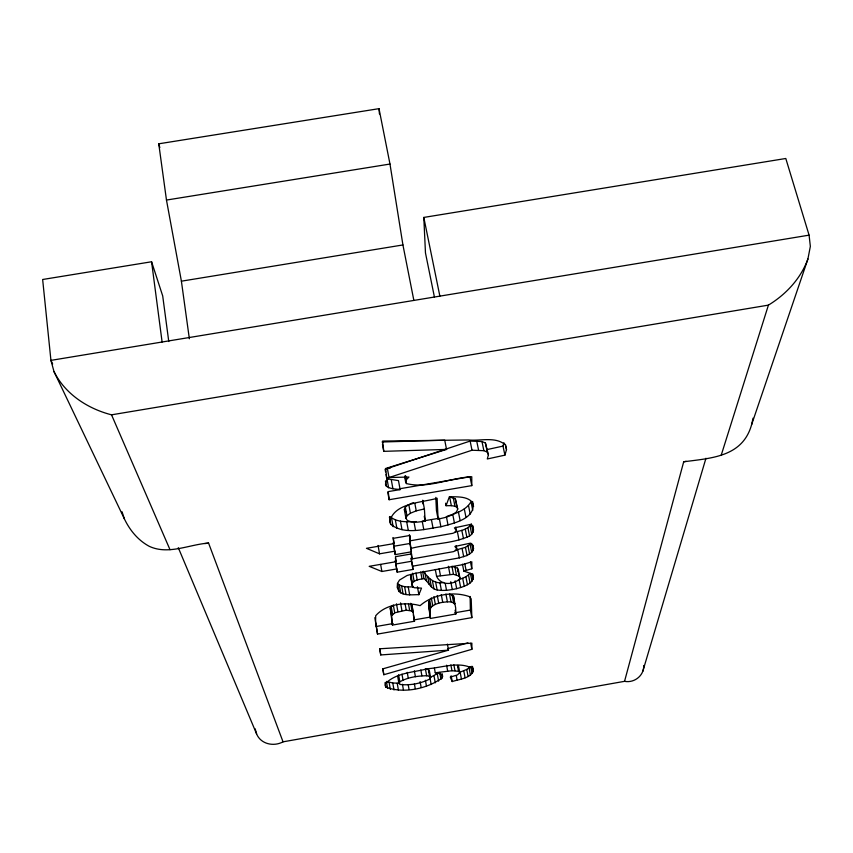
<?xml version="1.0" encoding="UTF-8"?>
<svg xmlns="http://www.w3.org/2000/svg" width="853" height="853" viewBox="0 0 853 853"><rect width="100%" height="100%" fill="white"/><g stroke="black" fill="none" stroke-linecap="round" stroke-linejoin="round"><path stroke-width="1.28" d="M430.381 618.457L428.601 605.577L429.592 599.467L431.032 607.208L430.136 609.522L430.381 618.457L455.833 614.021L455.683 608.018L453.476 595.874L449.542 594.093L451.024 601.845L454.969 603.593M412.042 585.286L412.436 582.94L410.954 574.911L410.57 577.289L412.692 586.8L414.313 587.738L421.521 588.133L418.876 594.68C412.351 594.52 404.343 596.236 398.959 591.481L397.199 587.376L397.519 583.281L399.524 580.051L407.073 575.498L413.79 573.621L461.889 564.803L471.826 561.807L471.826 568.78L463.819 571.083L462.465 564.206M178.288 547.679L256.604 733.932C260.805 744.232 273.824 746.897 283.036 741.833L624.545 681.334C634.312 683.242 644.1 675.64 643.759 665.489M624.545 681.334L683.701 461.782C711.946 458.061 742.654 456.771 751.632 424.623L807.908 259.013L810.35 246.378L809.081 235.151L785.794 158.487L423.802 217.43L425.466 252.904L434.422 297.068M422.661 571.638L423.941 578.537C428.643 582.023 430.69 588.975 437.131 589.945C443.645 591.033 450.288 590.063 456.675 588.655C463.328 586.789 476.006 583.452 472.797 574.058M457.741 509.038L457.027 507.364L454.948 506.224L451.344 505.658L449.638 496.968L455.31 498.706L457.741 509.038L456.483 511.885L452.623 514.69L446.407 517.195L438.101 519.157L437.12 498.269C421.979 502.748 394.225 502.673 389.714 521.62L390.749 524.414C404.791 535.321 424.869 528.967 440.905 526.77C453.135 523.379 477.072 518.859 472.605 501.479M751.632 424.623L753.05 418.173M457.88 666.747L458.434 665.521L459.778 672.527L457.475 674.915L450.288 677.111L452.218 681.558C459.223 679.052 475.718 677.975 472.733 667.003M395.238 554.61L393.34 542.807L395.238 554.61L411.413 551.827L411.114 548.383C430.253 543.382 451.429 544.395 469.576 536.004C473.468 533.807 474.385 529.223 472.594 525.288M397.189 572.171L395.344 560.72L397.189 572.171L412.959 569.441L412.671 566.179L459.34 557.883L467.049 555.527L471.709 552.403L473.074 550.484L473.522 548.511L472.818 544.982M473.415 670.501L472.765 668.571C459.319 661.054 442.472 667.579 428.089 668.688C413.854 672.377 396.389 672.559 385.46 683.562L385.119 685.545L385.887 687.166C403.661 693.852 427.204 688.883 442.387 677.783L442.366 673.881M385.577 471.848L385.098 469.246L470.131 441.065L481.977 441.545L485.421 443.006L488.417 454.809L487.298 458.978L504.923 455.15L506.511 449.542L505.413 444.349M504.923 455.15L503.003 446.098L503.952 442.707M642.799 671.322L705.953 458.264M721.158 455.374L768.414 305.129C786.008 294.402 800.807 278.568 807.908 259.013M387.752 492.117L389.139 499.73L471.784 485.624L471.773 476.731C450.352 477.797 427.652 488.961 406.423 483.566L405.623 481.934L406.359 479.727L408.928 477.04L389.043 477.552L386.75 478.341L386.046 474.439M451.344 505.658L446.066 505.712L449.392 496.638C456.941 497.054 466.228 495.988 472.082 501.905L473.607 506.415M405.953 518.336L404.343 509.657L405.335 507.108L408.779 504.518L410.4 513.229L406.945 515.798L405.953 518.336L407.435 520.554L411.391 521.876L417.437 522.143L425.199 521.226L424.399 508.932L422.747 500.221L422.992 503.942M457.656 571.446L458.36 569.804L457.464 568.13L451.919 566.285L453.476 574.304L459.031 576.116L459.916 577.769L459.213 579.4C452.367 585.009 440.745 585.521 436.597 576.34L435.297 569.452M428.451 672.025L429.326 670.479L428.281 669.306L425.359 668.688L426.649 675.736L429.571 676.344L430.616 677.495L429.741 679.031C420.774 683.573 409.962 685.631 399.972 684.447L398.905 683.349L397.669 676.322M392.455 625.078L390.237 608.093L393.329 605.012L394.715 612.785L391.612 615.845L392.455 625.078L414.515 621.229L411.956 604.638L410.645 603.316L412.063 611.068L413.364 612.369M398.905 683.349L399.844 681.803C407.894 677.218 417.512 675.949 426.649 675.736M455.769 527.047L456.472 530.662L455.481 532.165L452.9 533.296L410.453 540.759L409.333 534.724M447.42 516.129C456.131 513.293 466.164 510.19 471.016 501.777L472.743 510.371M454.766 532.037C460.759 530.747 468.052 529.574 471.41 523.785M456.184 545.6L456.877 549.14L455.907 550.558L453.391 551.656L412.042 558.928L410.954 553.032M488.417 454.809L487.319 452.122L483.864 450.683L472.008 450.235L389.043 477.552L386.174 481.039L385.46 484.259L386.377 486.199L388.595 487.671L392.924 488.769L400.132 489.59L398.479 480.623L388.04 478.949M412.436 582.94C415.155 579.507 419.985 579.454 423.941 578.537M460.652 587.546L459.127 579.677L465.887 576.809L470.387 573.333L471.954 581.245M461.452 679.073L460.13 672.143L466.74 669.434L470.728 666.545L472.072 673.507M431.032 607.208C436.384 602.495 444.189 601.791 451.024 601.845M455.203 550.196L465.439 547.359L470.078 544.214L471.709 552.403M431.17 684.522L429.901 677.581L439.69 672.431M409.941 504.038L413.438 502.609M410.4 513.229L416.243 510.851L424.399 508.932M394.715 612.785L406.231 610.172L412.063 611.068M382.048 441.993L444.722 440.18L446.556 449.414L385.652 468.478L386.75 478.341M447.537 648.738L467.924 642.842M382.773 668.763L383.807 674.723L471.88 649.314L471.869 643.162L379.798 648.77L380.747 654.944L448.518 650.157L447.367 644.1M448.518 650.157L382.89 668.827L383.807 674.723M486.668 449.659L503.003 446.098M423.802 529.649L422.192 521.119L439.263 518.251L440.905 526.77M377.527 634.088L471.858 617.625L471.187 598.891L469.598 596.705C453.711 590.98 432.834 594.381 420.113 605.641C405.601 601.696 385.897 603.871 375.683 615.749L375.597 621.613L377.527 634.088L374.84 617.668M412.042 558.928L411.604 553.906L395.472 556.689L396.027 561.7L369.189 566.328L381.888 571.499L396.826 568.919M436.597 576.34L453.476 574.304M376.216 626.497L393.212 623.532M414.142 619.886L429.837 617.145M454.681 612.817L470.376 610.076L470.12 596.471M168.766 341.52L162.71 295.959L151.578 261.764L42.65 279.496L50.935 360.371L53.984 371.556L124.367 518.837C129.795 530.214 138.015 540.269 149.222 546.304C168.308 555.25 189.046 544.449 208.569 543.084L283.036 741.833M410.453 540.759L409.984 535.46L393.425 538.307L394.011 543.585L366.459 548.319L379.532 553.832L394.854 551.187M393.734 546.261L409.877 543.489L409.568 540.013L411.114 548.383M395.717 564.004L411.455 561.285L411.167 557.99L412.671 566.179M399.3 488.833L469.992 476.784L471.784 485.624M400.132 489.59L388.232 491.616L389.139 499.73M53.984 371.556C65.063 394.033 87.742 408.736 111.53 414.825L768.414 305.129M809.081 235.151L50.935 360.371L52.651 363.986M189.355 338.758L181.401 281.181L402.925 244.95L413.844 300.341M181.401 281.181L166.474 200.06L389.981 164.043L402.925 244.95M166.474 200.06L158.754 143.805L379.009 108.662L389.981 164.043M434.39 668.048L435.254 672.761L451.973 670.735L458.562 671.29L459.778 672.527M389.992 516.534C397.04 522.665 407.542 521.844 416.307 521.599M382.475 444.328L383.754 451.344L446.556 449.414M387.625 688.446L386.409 681.44L392.785 683.018L399.726 683.189M390.024 468.393L387.379 468.457L389.043 477.552M423.269 571.222C428.078 577.95 434.529 584.518 443.752 582.46M398.959 591.481L397.519 583.505C401.752 587.44 408.129 586.949 413.481 586.864M435.254 672.761L440.852 673.934L442.803 676.216M463.819 571.083L471.08 573.621L472.871 575.37L473.468 577.46M456.877 549.14L454.873 546.474L470.525 543.137L472.775 545.536L473.522 548.511M456.472 530.662L454.414 527.858L470.472 524.414L472.797 526.951L473.564 530.097M404.343 509.657L405.836 511.907M111.53 414.825L170.003 549.684M122.043 511.789L124.367 518.837M158.754 143.805L159.82 147.569M255.186 728.835L256.604 733.932M506.511 449.542L505.349 444.861C495.422 436.224 480.41 441.193 468.457 439.967L382.602 441.065L383.754 451.344M485.421 443.006L487.319 452.122M481.977 441.545L483.864 450.683M476.699 441.012L478.586 450.16M470.131 441.065L472.008 450.235M423.802 217.43L439.86 296.13M468.489 505.488L470.206 514.05M471.645 524.979L473.095 532.165M470.024 525.821L471.698 534.191M471.666 543.446L473.074 550.484M464.299 508.932L466.005 517.483M467.913 527.644L469.576 536.004M465.258 529.105L466.922 537.454M468.02 545.952L469.64 554.141M470.461 561.892L471.826 568.78M471.965 573.738L473.084 579.4M458.445 512.131L460.14 520.65M465.439 547.359L467.049 555.527M461.825 530.363L463.478 538.701M455.31 498.706L457.027 507.364M453.231 497.544L454.948 506.224M468.51 575.114L470.067 583.015M462.091 548.564L463.701 556.732M464.736 563.556L466.09 570.444M457.357 531.547L458.999 539.896M465.887 576.809L467.444 584.689M452.751 514.434L454.425 522.953M470.376 610.076L471.858 617.625M457.741 549.716L459.34 557.883M462.699 578.355L464.245 586.224M445.586 503.217L446.066 505.712M458.36 569.804L459.916 577.769M457.464 568.13L459.031 576.116M446.364 516.47L448.017 524.979M470.707 643.301L471.88 649.314M454.852 566.829L456.408 574.837M471.954 666.214L473.074 672.025M455.15 580.786L456.675 588.655M469.065 668.006L470.408 674.968M448.401 566.275L449.947 574.304M450.768 581.693L452.282 589.562M438.101 519.157L436.448 510.563L435.808 497.384M466.74 669.434L468.073 676.386M452.079 594.744L453.572 602.485M455.097 610.215L455.833 614.021M463.765 670.821L465.088 677.751M445.245 583.548L446.535 590.308M445.916 594.008L447.399 601.77M431.447 519.786L433.079 528.295M439.156 568.78L440.468 575.668M457.443 665.447L458.562 671.29M439.913 582.546L441.406 590.436M441.268 594.584L442.739 602.346M456.291 675.725L457.165 680.342M453.871 664.839L454.99 670.703M424.261 516.31L425.199 521.226M435.638 582.045L437.131 589.945M450.864 664.86L451.973 670.735M437.237 595.469L438.698 603.231M451.13 675.789L452.218 681.558M432.45 580.946L433.942 588.869M433.889 596.599L435.35 604.361M446.567 665.212L447.676 671.087M429.923 579.091L431.415 587.035M414.846 503.377L416.243 510.851M427.652 576.34L429.144 584.316M431.309 597.942L432.759 605.694M424.922 572.704L426.425 580.722M405.644 475.857L406.359 479.727M413.95 521.791L415.539 530.331M428.696 601.802L430.136 609.522M404.983 475.857L406.423 483.566M441.737 674.286L442.387 677.783M404.663 476.774L405.623 481.934M428.601 605.577L430.029 613.264M439.913 673.593L440.99 679.404M420.721 571.968L422 578.867M437.333 674.126L438.623 681.089M405.335 507.108L406.945 515.798M406.7 521.791L408.288 530.342M415.944 573.045L417.224 579.944M409.877 543.489L411.413 551.827M434.006 675.885L435.286 682.837M417.416 586.779L418.876 594.68M411.455 561.285L412.959 569.441M412.617 573.184L414.1 581.224M429.326 670.479L430.616 677.495M428.281 669.306L429.571 676.344M411.231 578.814L412.692 586.8M400.441 521.108L402.019 529.681M391.282 479.791L392.924 488.769M425.402 680.257L426.457 686.047M408.235 586.971L409.675 594.882M413.353 614.864L414.515 621.229M395.344 519.84L396.912 528.444M386.963 478.672L388.595 487.671M420.838 669.936L421.904 675.811M408.47 603.849L409.643 610.321M385.439 481.049L386.377 486.199M404.61 586.619L406.049 594.541M391.591 518.059L393.158 526.685M420.102 681.611L421.147 687.39M389.416 517.003L390.749 524.414M405.058 603.7L406.231 610.172M392.924 537.539L394.011 543.585M401.646 585.958L403.074 593.901M395.387 558.15L396.027 561.7M399.289 584.945L400.718 592.899M414.355 670.821L415.411 676.706M400.547 602.9L401.944 610.673M414.409 683.946L415.24 688.574M396.485 603.817L397.882 611.59M407.233 672.356L408.278 678.242M408.224 684.884L409.056 689.512M391.196 606.451L392.583 614.203M390.237 608.093L391.612 615.845M401.976 674.137L403.021 680.022M378.039 545.44L379.532 553.832M402.435 684.277L403.458 690.066M380.651 564.462L381.888 571.499M398.596 674.755L399.844 681.803M397.221 683.264L398.436 690.226M392.785 683.018L394.001 689.992M389.117 682.4L390.333 689.384M379.692 648.802L380.747 654.944M385.076 682.485L385.887 687.166M411.956 604.638L413.023 612.529M453.476 595.874L454.201 600.341M151.578 261.764L162.102 342.01M379.009 108.662L379.446 113.961M454.233 601.557L454.297 603.977M208.569 543.084A38.854 35.208 -18.6 0 1 204.784 543.553M686.121 461.292A38.342 34.269 11.5 0 1 683.701 461.782"/></g></svg>
